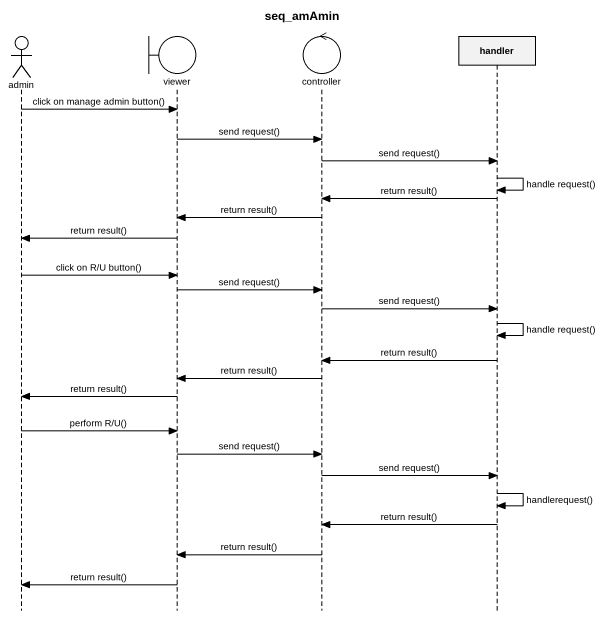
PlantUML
@startuml
title seq_amAmin
hide footbox
actor admin
boundary viewer
control controller
participant handler

admin -> viewer : click on manage admin button()
viewer -> controller : send request()
controller -> handler : send request()
handler -> handler : handle request()
handler -> controller : return result()
controller -> viewer : return result()
viewer -> admin : return result()
admin -> viewer : click on R/U button()
viewer -> controller : send request()
controller -> handler : send request()
handler -> handler : handle request()
handler -> controller : return result()
controller -> viewer : return result()
viewer -> admin : return result()
admin -> viewer : perform R/U()
viewer -> controller : send request()
controller -> handler : send request()
handler -> handler : handlerequest()
handler -> controller : return result()
controller -> viewer : return result()
viewer -> admin : return result()
@enduml
